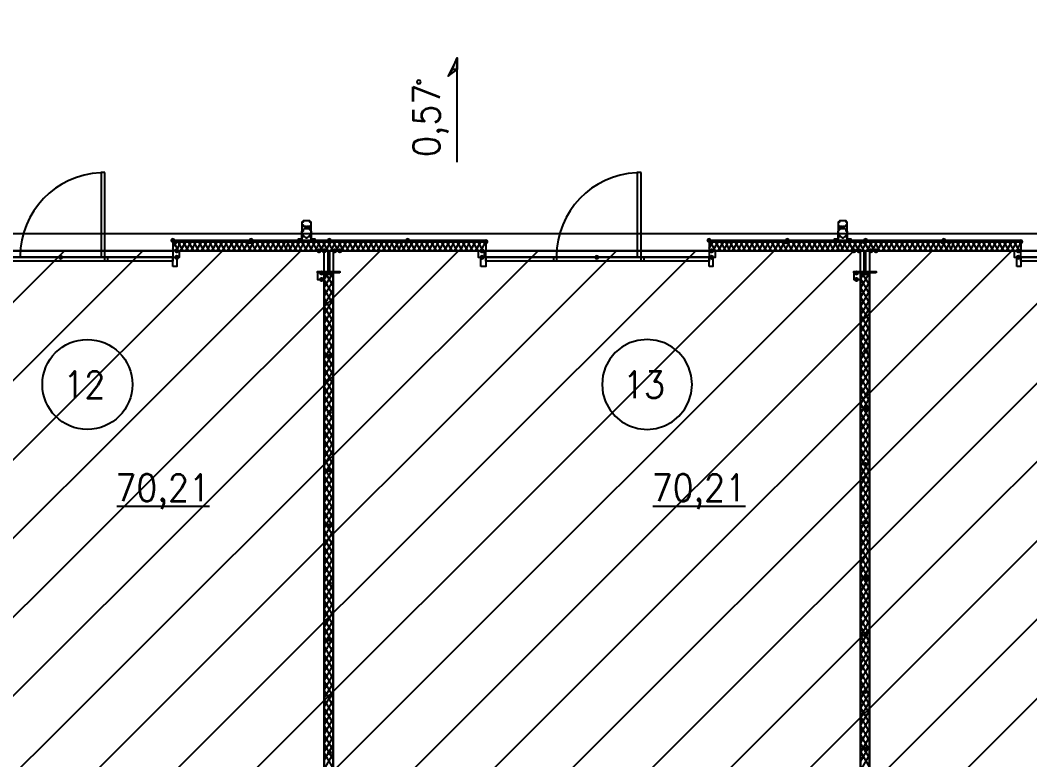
# Model space of a CAD drawing. Header units: millimetres. Extents: x 0 to 420, y 0 to 297.
# Drawn here: x 194.56 to 227.32, y 218.55 to 242.57 of the extents above; entities that cross this region are included whole.
import ezdxf

# ---------------------------------------------------------------- set-up
doc = ezdxf.new("R2010")
doc.units = ezdxf.units.MM
doc.layers.get('0').update_dxf_attribs({"linetype": 'CONTINUOUS'})
doc.styles.get("Standard").update_dxf_attribs({"font": 'STANDARD'})

msp = doc.modelspace()

# ---------------------------------------------------------------- hatches: boundary and pattern name
at = {"true_color": 0x000007}
h = msp.add_hatch(color=0, dxfattribs=at)
h.paths.add_polyline_path([(208.745667, 241.342333), (208.745667, 240.961333), (208.576333, 240.961333)], flags=0)
h.paths.add_polyline_path([(208.745667, 240.961333), (208.576333, 240.961333), (208.449333, 240.749667)], flags=0)
at = {"true_color": 0x0000fe}
for points in [[(199.601667, 235.415667), (199.576796, 235.355871), (199.517, 235.331), (199.457204, 235.355871), (199.432333, 235.415667), (199.457204, 235.475462), (199.517, 235.500333), (199.576796, 235.475463)], [(202.099333, 235.373333), (202.074462, 235.313538), (202.014667, 235.288667), (201.954871, 235.313538), (201.93, 235.373333), (201.954871, 235.433129), (202.014667, 235.458), (202.074462, 235.433129)], [(202.141667, 235.415667), (202.116796, 235.355871), (202.057, 235.331), (201.997204, 235.355871), (201.972333, 235.415667), (201.997204, 235.475462), (202.057, 235.500333), (202.116796, 235.475463)], [(204.681667, 235.415667), (204.656796, 235.355871), (204.597, 235.331), (204.537204, 235.355871), (204.512333, 235.415667), (204.537204, 235.475462), (204.597, 235.500333), (204.656796, 235.475463)], [(204.681667, 235.373333), (204.656796, 235.313538), (204.597, 235.288667), (204.537204, 235.313538), (204.512333, 235.373333), (204.537204, 235.433129), (204.597, 235.458), (204.656796, 235.433129)], [(204.681667, 235.373333), (204.656796, 235.313538), (204.597, 235.288667), (204.537204, 235.313538), (204.512333, 235.373333), (204.537204, 235.433129), (204.597, 235.458), (204.656796, 235.433129)], [(207.179333, 235.373333), (207.154462, 235.313538), (207.094667, 235.288667), (207.034871, 235.313538), (207.01, 235.373333), (207.034871, 235.433129), (207.094667, 235.458), (207.154462, 235.433129)], [(207.221667, 235.415667), (207.196796, 235.355871), (207.137, 235.331), (207.077204, 235.355871), (207.052333, 235.415667), (207.077204, 235.475462), (207.137, 235.500333), (207.196796, 235.475463)], [(209.761667, 235.373333), (209.736796, 235.313538), (209.677, 235.288667), (209.617204, 235.313538), (209.592333, 235.373333), (209.617204, 235.433129), (209.677, 235.458), (209.736796, 235.433129)], [(217.000667, 235.415667), (216.975796, 235.355871), (216.916, 235.331), (216.856204, 235.355871), (216.831333, 235.415667), (216.856204, 235.475462), (216.916, 235.500333), (216.975796, 235.475463)], [(219.498333, 235.373333), (219.473462, 235.313538), (219.413667, 235.288667), (219.353871, 235.313538), (219.329, 235.373333), (219.353871, 235.433129), (219.413667, 235.458), (219.473462, 235.433129)], [(219.540667, 235.415667), (219.515796, 235.355871), (219.456, 235.331), (219.396204, 235.355871), (219.371333, 235.415667), (219.396204, 235.475462), (219.456, 235.500333), (219.515796, 235.475463)], [(222.038333, 235.373333), (222.013463, 235.313538), (221.953667, 235.288667), (221.893871, 235.313538), (221.869, 235.373333), (221.893871, 235.433129), (221.953667, 235.458), (222.013462, 235.433129)], [(222.038333, 235.373333), (222.013463, 235.313538), (221.953667, 235.288667), (221.893871, 235.313538), (221.869, 235.373333), (221.893871, 235.433129), (221.953667, 235.458), (222.013462, 235.433129)], [(222.080667, 235.415667), (222.055796, 235.355871), (221.996, 235.331), (221.936204, 235.355871), (221.911333, 235.415667), (221.936204, 235.475462), (221.996, 235.500333), (222.055796, 235.475463)], [(222.080667, 235.415667), (222.055796, 235.355871), (221.996, 235.331), (221.936204, 235.355871), (221.911333, 235.415667), (221.936204, 235.475462), (221.996, 235.500333), (222.055796, 235.475463)], [(224.578333, 235.373333), (224.553462, 235.313538), (224.493667, 235.288667), (224.433871, 235.313538), (224.409, 235.373333), (224.433871, 235.433129), (224.493667, 235.458), (224.553462, 235.433129)], [(224.620667, 235.415667), (224.595796, 235.355871), (224.536, 235.331), (224.476204, 235.355871), (224.451333, 235.415667), (224.476204, 235.475462), (224.536, 235.500333), (224.595796, 235.475463)], [(227.118333, 235.373333), (227.093462, 235.313538), (227.033667, 235.288667), (226.973871, 235.313538), (226.949, 235.373333), (226.973871, 235.433129), (227.033667, 235.458), (227.093462, 235.433129)]]:
    msp.add_hatch(color=0, dxfattribs=at).paths.add_polyline_path(points, flags=0)
at = {"true_color": 0x000007}
h = msp.add_hatch(color=0, dxfattribs=at)
h.paths.add_polyline_path([(204.597, 235.415667), (199.517, 235.415667), (204.597, 235.373333)], flags=0)
h.paths.add_polyline_path([(199.517, 235.415667), (204.597, 235.373333), (199.517, 235.373333)], flags=0)
h = msp.add_hatch(color=0, dxfattribs=at)
h.paths.add_polyline_path([(209.677, 235.415667), (204.597, 235.415667), (209.677, 235.373333)], flags=0)
h.paths.add_polyline_path([(204.597, 235.415667), (209.677, 235.373333), (204.597, 235.373333)], flags=0)
h = msp.add_hatch(color=0, dxfattribs=at)
h.paths.add_polyline_path([(221.953667, 235.415667), (216.916, 235.415667), (221.953667, 235.373333)], flags=0)
h.paths.add_polyline_path([(216.916, 235.415667), (221.953667, 235.373333), (216.916, 235.373333)], flags=0)
h = msp.add_hatch(color=0, dxfattribs=at)
h.paths.add_polyline_path([(227.033667, 235.415667), (221.996, 235.415667), (227.033667, 235.373333)], flags=0)
h.paths.add_polyline_path([(221.996, 235.415667), (227.033667, 235.373333), (221.996, 235.373333)], flags=0)
for points in [[(195.961, 234.865333), (195.936129, 234.805537), (195.876333, 234.780667), (195.816538, 234.805537), (195.791667, 234.865333), (195.816537, 234.925129), (195.876333, 234.95), (195.936129, 234.925129)], [(195.961, 234.865333), (195.936129, 234.805537), (195.876333, 234.780667), (195.816538, 234.805537), (195.791667, 234.865333), (195.816537, 234.925129), (195.876333, 234.95), (195.936129, 234.925129)], [(199.728667, 235.077), (199.703796, 235.017204), (199.644, 234.992333), (199.584204, 235.017204), (199.559333, 235.077), (199.584204, 235.136796), (199.644, 235.161667), (199.703796, 235.136796)], [(199.728667, 234.865333), (199.703796, 234.805537), (199.644, 234.780667), (199.584204, 234.805537), (199.559333, 234.865333), (199.584204, 234.925129), (199.644, 234.95), (199.703796, 234.925129)], [(204.343, 235.077), (204.318129, 235.017204), (204.258333, 234.992333), (204.198537, 235.017204), (204.173667, 235.077), (204.198537, 235.136796), (204.258333, 235.161667), (204.318129, 235.136796)], [(204.512333, 235.077), (204.487462, 235.017204), (204.427667, 234.992333), (204.367871, 235.017204), (204.343, 235.077), (204.367871, 235.136796), (204.427667, 235.161667), (204.487462, 235.136796)], [(204.851, 235.077), (204.826129, 235.017204), (204.766333, 234.992333), (204.706538, 235.017204), (204.681667, 235.077), (204.706537, 235.136796), (204.766333, 235.161667), (204.826129, 235.136796)], [(205.020333, 235.077), (204.995462, 235.017204), (204.935667, 234.992333), (204.875871, 235.017204), (204.851, 235.077), (204.875871, 235.136796), (204.935667, 235.161667), (204.995462, 235.136796)], [(209.634667, 235.077), (209.609796, 235.017204), (209.55, 234.992333), (209.490204, 235.017204), (209.465333, 235.077), (209.490204, 235.136796), (209.55, 235.161667), (209.609796, 235.136796)], [(209.634667, 234.865333), (209.609796, 234.805537), (209.55, 234.780667), (209.490204, 234.805537), (209.465333, 234.865333), (209.490204, 234.925129), (209.55, 234.95), (209.609796, 234.925129)], [(213.36, 234.865333), (213.335129, 234.805537), (213.275333, 234.780667), (213.215538, 234.805537), (213.190667, 234.865333), (213.215537, 234.925129), (213.275333, 234.95), (213.335129, 234.925129)], [(213.36, 234.865333), (213.335129, 234.805537), (213.275333, 234.780667), (213.215538, 234.805537), (213.190667, 234.865333), (213.215537, 234.925129), (213.275333, 234.95), (213.335129, 234.925129)], [(217.085333, 235.077), (217.060462, 235.017204), (217.000667, 234.992333), (216.940871, 235.017204), (216.916, 235.077), (216.940871, 235.136796), (217.000667, 235.161667), (217.060462, 235.136796)], [(217.085333, 234.865333), (217.060462, 234.805537), (217.000667, 234.780667), (216.940871, 234.805537), (216.916, 234.865333), (216.940871, 234.925129), (217.000667, 234.95), (217.060462, 234.925129)], [(221.699667, 235.077), (221.674796, 235.017204), (221.615, 234.992333), (221.555204, 235.017204), (221.530333, 235.077), (221.555204, 235.136796), (221.615, 235.161667), (221.674796, 235.136796)], [(221.869, 235.077), (221.844129, 235.017204), (221.784333, 234.992333), (221.724538, 235.017204), (221.699667, 235.077), (221.724537, 235.136796), (221.784333, 235.161667), (221.844129, 235.136796)], [(222.25, 235.077), (222.225129, 235.017204), (222.165333, 234.992333), (222.105538, 235.017204), (222.080667, 235.077), (222.105537, 235.136796), (222.165333, 235.161667), (222.225129, 235.136796)], [(222.419333, 235.077), (222.394463, 235.017204), (222.334667, 234.992333), (222.274871, 235.017204), (222.25, 235.077), (222.274871, 235.136796), (222.334667, 235.161667), (222.394462, 235.136796)], [(227.033667, 235.077), (227.008796, 235.017204), (226.949, 234.992333), (226.889204, 235.017204), (226.864333, 235.077), (226.889204, 235.136796), (226.949, 235.161667), (227.008796, 235.136796)], [(227.033667, 234.865333), (227.008796, 234.805537), (226.949, 234.780667), (226.889204, 234.805537), (226.864333, 234.865333), (226.889204, 234.925129), (226.949, 234.95), (227.008796, 234.925129)], [(204.427667, 234.357333), (204.402796, 234.297537), (204.343, 234.272667), (204.283204, 234.297537), (204.258333, 234.357333), (204.283204, 234.417129), (204.343, 234.442), (204.402796, 234.417129)], [(204.681667, 234.357333), (204.656796, 234.297537), (204.597, 234.272667), (204.537204, 234.297537), (204.512333, 234.357333), (204.537204, 234.417129), (204.597, 234.442), (204.656796, 234.417129)], [(221.784333, 234.357333), (221.759462, 234.297537), (221.699667, 234.272667), (221.639871, 234.297537), (221.615, 234.357333), (221.639871, 234.417129), (221.699667, 234.442), (221.759462, 234.417129)], [(222.080667, 234.357333), (222.055796, 234.297537), (221.996, 234.272667), (221.936204, 234.297537), (221.911333, 234.357333), (221.936204, 234.417129), (221.996, 234.442), (222.055796, 234.417129)], [(204.427667, 234.145667), (204.402796, 234.085871), (204.343, 234.061), (204.283204, 234.085871), (204.258333, 234.145667), (204.283204, 234.205462), (204.343, 234.230333), (204.402796, 234.205463)], [(221.784333, 234.145667), (221.759462, 234.085871), (221.699667, 234.061), (221.639871, 234.085871), (221.615, 234.145667), (221.639871, 234.205462), (221.699667, 234.230333), (221.759462, 234.205463)], [(204.681667, 231.648), (204.656796, 231.588204), (204.597, 231.563333), (204.537204, 231.588204), (204.512333, 231.648), (204.537204, 231.707796), (204.597, 231.732667), (204.656796, 231.707796)], [(222.080667, 231.817333), (222.055796, 231.757537), (221.996, 231.732667), (221.936204, 231.757537), (221.911333, 231.817333), (221.936204, 231.877129), (221.996, 231.902), (222.055796, 231.877129)], [(222.080667, 229.954667), (222.055796, 229.894871), (221.996, 229.87), (221.936204, 229.894871), (221.911333, 229.954667), (221.936204, 230.014462), (221.996, 230.039333), (222.055796, 230.014463)], [(204.681667, 229.827667), (204.656796, 229.767871), (204.597, 229.743), (204.537204, 229.767871), (204.512333, 229.827667), (204.537204, 229.887462), (204.597, 229.912333), (204.656796, 229.887463)], [(204.681667, 227.965), (204.656796, 227.905204), (204.597, 227.880333), (204.537204, 227.905204), (204.512333, 227.965), (204.537204, 228.024796), (204.597, 228.049667), (204.656796, 228.024796)], [(222.080667, 228.134333), (222.055796, 228.074537), (221.996, 228.049667), (221.936204, 228.074537), (221.911333, 228.134333), (221.936204, 228.194129), (221.996, 228.219), (222.055796, 228.194129)], [(204.681667, 226.144667), (204.656796, 226.084871), (204.597, 226.06), (204.537204, 226.084871), (204.512333, 226.144667), (204.537204, 226.204462), (204.597, 226.229333), (204.656796, 226.204463)], [(222.080667, 226.271667), (222.055796, 226.211871), (221.996, 226.187), (221.936204, 226.211871), (221.911333, 226.271667), (221.936204, 226.331462), (221.996, 226.356333), (222.055796, 226.331463)], [(222.080667, 224.451333), (222.055796, 224.391537), (221.996, 224.366667), (221.936204, 224.391537), (221.911333, 224.451333), (221.936204, 224.511129), (221.996, 224.536), (222.055796, 224.511129)], [(204.681667, 224.282), (204.656796, 224.222204), (204.597, 224.197333), (204.537204, 224.222204), (204.512333, 224.282), (204.537204, 224.341796), (204.597, 224.366667), (204.656796, 224.341796)], [(204.681667, 222.461667), (204.656796, 222.401871), (204.597, 222.377), (204.537204, 222.401871), (204.512333, 222.461667), (204.537204, 222.521462), (204.597, 222.546333), (204.656796, 222.521463)], [(222.080667, 222.588667), (222.055796, 222.528871), (221.996, 222.504), (221.936204, 222.528871), (221.911333, 222.588667), (221.936204, 222.648462), (221.996, 222.673333), (222.055796, 222.648463)], [(222.080667, 220.768333), (222.055796, 220.708537), (221.996, 220.683667), (221.936204, 220.708537), (221.911333, 220.768333), (221.936204, 220.828129), (221.996, 220.853), (222.055796, 220.828129)], [(204.681667, 220.599), (204.656796, 220.539204), (204.597, 220.514333), (204.537204, 220.539204), (204.512333, 220.599), (204.537204, 220.658796), (204.597, 220.683667), (204.656796, 220.658796)], [(204.681667, 218.778667), (204.656796, 218.718871), (204.597, 218.694), (204.537204, 218.718871), (204.512333, 218.778667), (204.537204, 218.838462), (204.597, 218.863333), (204.656796, 218.838463)], [(222.080667, 218.905667), (222.055796, 218.845871), (221.996, 218.821), (221.936204, 218.845871), (221.911333, 218.905667), (221.936204, 218.965462), (221.996, 218.990333), (222.055796, 218.965463)]]:
    msp.add_hatch(color=0, dxfattribs=at).paths.add_polyline_path(points, flags=0)

# ---------------------------------------------------------------- linework, layer by layer
at = {"color": 0, "true_color": 0x000007}
for points in [[(117.263333, 244.221), (378.883333, 244.221), (378.883333, 235.627333), (117.263333, 235.627333)], [(208.745667, 241.342333), (208.745667, 240.961333), (208.576333, 240.961333)], [(208.745667, 240.961333), (208.576333, 240.961333), (208.449333, 240.749667)], [(207.560333, 240.559167), (207.541728, 240.604061), (207.496833, 240.622667), (207.451939, 240.604061), (207.433333, 240.559167), (207.451939, 240.514272), (207.496833, 240.495667), (207.541728, 240.514272)], [(197.315667, 237.617), (197.188667, 237.617), (197.188667, 234.865333), (197.315667, 234.865333)], [(214.714667, 237.617), (214.587667, 237.617), (214.587667, 234.865333), (214.714667, 234.865333)], [(204.004333, 235.966), (204.004333, 236.008333), (203.962, 236.008333), (203.962, 236.050667), (203.919667, 236.050667), (203.877333, 236.050667), (203.835, 236.050667), (203.792667, 236.050667), (203.750333, 236.050667), (203.750333, 236.008333), (203.708, 236.008333), (203.708, 235.966), (203.708, 235.923667), (203.750333, 235.923667), (203.750333, 235.881333), (203.792667, 235.881333), (203.835, 235.881333), (203.877333, 235.839), (203.877333, 235.881333), (203.919667, 235.881333), (203.962, 235.881333), (204.004333, 235.923667)], [(221.403333, 235.966), (221.403333, 236.008333), (221.361, 236.008333), (221.361, 236.050667), (221.318667, 236.050667), (221.276333, 236.050667), (221.234, 236.050667), (221.191667, 236.050667), (221.149333, 236.050667), (221.149333, 236.008333), (221.107, 236.008333), (221.107, 235.966), (221.107, 235.923667), (221.149333, 235.881333), (221.191667, 235.881333), (221.234, 235.881333), (221.234, 235.839), (221.276333, 235.881333), (221.318667, 235.881333), (221.361, 235.881333), (221.361, 235.923667), (221.403333, 235.923667)], [(105.156, 117.940667), (390.990667, 117.940667), (390.990667, 235.627333), (105.156, 235.627333)], [(204.131333, 235.458), (204.004333, 235.458), (204.004333, 235.669667), (204.004333, 235.712), (203.962, 235.754333), (203.962, 235.796667), (203.919667, 235.796667), (203.877333, 235.796667), (203.835, 235.796667), (203.792667, 235.796667), (203.750333, 235.754333), (203.708, 235.712), (203.708, 235.669667), (203.708, 235.458), (203.581, 235.458), (203.708, 235.458), (203.708, 235.669667), (203.708, 235.712), (203.750333, 235.712), (203.750333, 235.754333), (203.792667, 235.796667), (203.835, 235.796667), (203.877333, 235.796667), (203.919667, 235.796667), (203.962, 235.754333), (204.004333, 235.712), (204.004333, 235.669667), (204.004333, 235.458), (204.131333, 235.458), (204.004333, 235.458), (204.004333, 235.669667), (204.004333, 235.712), (203.962, 235.754333), (203.962, 235.796667), (203.919667, 235.796667), (203.877333, 235.796667), (203.835, 235.796667), (203.792667, 235.796667), (203.750333, 235.754333), (203.708, 235.712), (203.708, 235.669667), (203.708, 235.458), (203.581, 235.458), (203.708, 235.458), (203.708, 235.669667), (203.708, 235.712), (203.750333, 235.712), (203.750333, 235.754333), (203.792667, 235.796667), (203.835, 235.796667), (203.877333, 235.796667), (203.919667, 235.796667), (203.962, 235.754333), (204.004333, 235.712), (204.004333, 235.669667), (204.004333, 235.458), (204.131333, 235.458), (204.004333, 235.458), (204.004333, 235.669667), (204.004333, 235.712), (203.962, 235.754333), (203.919667, 235.796667), (203.877333, 235.796667), (203.835, 235.796667), (203.792667, 235.796667), (203.750333, 235.754333), (203.750333, 235.712), (203.708, 235.712), (203.708, 235.669667), (203.708, 235.458), (203.581, 235.458), (203.708, 235.458), (203.708, 235.669667), (203.708, 235.712), (203.750333, 235.754333), (203.792667, 235.796667), (203.835, 235.796667), (203.877333, 235.796667), (203.919667, 235.796667), (203.962, 235.796667), (203.962, 235.754333), (204.004333, 235.712), (204.004333, 235.669667), (204.004333, 235.458)], [(204.004333, 235.669667), (204.004333, 235.627333), (204.004333, 235.585), (203.962, 235.585), (203.962, 235.542667), (203.919667, 235.542667), (203.877333, 235.500333), (203.835, 235.500333), (203.792667, 235.542667), (203.750333, 235.542667), (203.750333, 235.585), (203.708, 235.627333), (203.708, 235.669667), (203.708, 235.712), (203.750333, 235.712), (203.750333, 235.754333), (203.792667, 235.796667), (203.835, 235.796667), (203.877333, 235.796667), (203.919667, 235.796667), (203.962, 235.754333), (204.004333, 235.712), (204.004333, 235.669667), (204.004333, 235.712), (203.962, 235.754333), (203.919667, 235.796667), (203.877333, 235.796667), (203.835, 235.796667), (203.792667, 235.796667), (203.750333, 235.754333), (203.750333, 235.712), (203.708, 235.712), (203.708, 235.669667), (203.708, 235.627333), (203.750333, 235.585), (203.750333, 235.542667), (203.792667, 235.542667), (203.835, 235.500333), (203.877333, 235.500333), (203.919667, 235.542667), (203.962, 235.542667), (203.962, 235.585), (204.004333, 235.585), (204.004333, 235.627333)], [(203.708, 235.669667), (203.708, 235.627333), (203.750333, 235.585), (203.750333, 235.542667), (203.792667, 235.542667), (203.835, 235.500333), (203.877333, 235.500333), (203.919667, 235.542667), (203.962, 235.542667), (203.962, 235.585), (204.004333, 235.585), (204.004333, 235.627333), (204.004333, 235.669667), (204.004333, 235.712), (203.962, 235.754333), (203.919667, 235.796667), (203.877333, 235.796667), (203.835, 235.796667), (203.792667, 235.796667), (203.750333, 235.754333), (203.750333, 235.712), (203.708, 235.712)], [(221.530333, 235.458), (221.403333, 235.458), (221.403333, 235.669667), (221.403333, 235.712), (221.361, 235.754333), (221.318667, 235.796667), (221.276333, 235.796667), (221.234, 235.796667), (221.191667, 235.796667), (221.149333, 235.796667), (221.149333, 235.754333), (221.107, 235.712), (221.107, 235.669667), (221.107, 235.458), (220.98, 235.458), (221.107, 235.458), (221.107, 235.669667), (221.107, 235.712), (221.149333, 235.754333), (221.191667, 235.796667), (221.234, 235.796667), (221.276333, 235.796667), (221.318667, 235.796667), (221.361, 235.754333), (221.361, 235.712), (221.403333, 235.712), (221.403333, 235.669667), (221.403333, 235.458), (221.530333, 235.458), (221.403333, 235.458), (221.403333, 235.669667), (221.403333, 235.712), (221.361, 235.754333), (221.318667, 235.796667), (221.276333, 235.796667), (221.234, 235.796667), (221.191667, 235.796667), (221.149333, 235.796667), (221.149333, 235.754333), (221.107, 235.712), (221.107, 235.669667), (221.107, 235.458), (220.98, 235.458), (221.107, 235.458), (221.107, 235.669667), (221.107, 235.712), (221.149333, 235.754333), (221.191667, 235.796667), (221.234, 235.796667), (221.276333, 235.796667), (221.318667, 235.796667), (221.361, 235.754333), (221.361, 235.712), (221.403333, 235.712), (221.403333, 235.669667), (221.403333, 235.458), (221.530333, 235.458), (221.403333, 235.458), (221.403333, 235.669667), (221.403333, 235.712), (221.361, 235.712), (221.361, 235.754333), (221.318667, 235.796667), (221.276333, 235.796667), (221.234, 235.796667), (221.191667, 235.796667), (221.149333, 235.754333), (221.107, 235.712), (221.107, 235.669667), (221.107, 235.458), (220.98, 235.458), (221.107, 235.458), (221.107, 235.669667), (221.107, 235.712), (221.149333, 235.754333), (221.149333, 235.796667), (221.191667, 235.796667), (221.234, 235.796667), (221.276333, 235.796667), (221.318667, 235.796667), (221.361, 235.754333), (221.403333, 235.712), (221.403333, 235.669667), (221.403333, 235.458)], [(221.403333, 235.669667), (221.403333, 235.627333), (221.361, 235.585), (221.361, 235.542667), (221.318667, 235.542667), (221.276333, 235.500333), (221.234, 235.500333), (221.191667, 235.542667), (221.149333, 235.542667), (221.149333, 235.585), (221.107, 235.585), (221.107, 235.627333), (221.107, 235.669667), (221.107, 235.712), (221.149333, 235.754333), (221.191667, 235.796667), (221.234, 235.796667), (221.276333, 235.796667), (221.318667, 235.796667), (221.361, 235.754333), (221.361, 235.712), (221.403333, 235.712), (221.403333, 235.669667), (221.403333, 235.712), (221.361, 235.712), (221.361, 235.754333), (221.318667, 235.796667), (221.276333, 235.796667), (221.234, 235.796667), (221.191667, 235.796667), (221.149333, 235.754333), (221.107, 235.712), (221.107, 235.669667), (221.107, 235.627333), (221.107, 235.585), (221.149333, 235.585), (221.149333, 235.542667), (221.191667, 235.542667), (221.234, 235.500333), (221.276333, 235.500333), (221.318667, 235.542667), (221.361, 235.542667), (221.361, 235.585), (221.403333, 235.627333)], [(221.107, 235.669667), (221.107, 235.627333), (221.107, 235.585), (221.149333, 235.585), (221.149333, 235.542667), (221.191667, 235.542667), (221.234, 235.500333), (221.276333, 235.500333), (221.318667, 235.542667), (221.361, 235.542667), (221.361, 235.585), (221.403333, 235.627333), (221.403333, 235.669667), (221.403333, 235.712), (221.361, 235.712), (221.361, 235.754333), (221.318667, 235.796667), (221.276333, 235.796667), (221.234, 235.796667), (221.191667, 235.796667), (221.149333, 235.754333), (221.107, 235.712)], [(204.597, 235.415667), (199.517, 235.415667), (204.597, 235.373333)], [(199.517, 235.415667), (204.597, 235.373333), (199.517, 235.373333)], [(199.517, 235.373333), (204.597, 235.373333), (204.597, 235.415667), (199.517, 235.415667)], [(199.517, 235.373333), (204.597, 235.373333), (204.597, 235.415667), (199.517, 235.415667)], [(209.677, 235.415667), (204.597, 235.415667), (209.677, 235.373333)], [(204.597, 235.415667), (209.677, 235.373333), (204.597, 235.373333)], [(209.677, 235.415667), (204.597, 235.415667), (204.597, 235.373333), (209.677, 235.373333)], [(209.677, 235.415667), (204.597, 235.415667), (204.597, 235.373333), (209.677, 235.373333)], [(221.953667, 235.415667), (216.916, 235.415667), (221.953667, 235.373333)], [(216.916, 235.415667), (221.953667, 235.373333), (216.916, 235.373333)], [(216.916, 235.373333), (221.953667, 235.373333), (221.953667, 235.415667), (216.916, 235.415667)], [(216.916, 235.373333), (221.953667, 235.373333), (221.953667, 235.415667), (216.916, 235.415667)], [(227.033667, 235.415667), (221.996, 235.415667), (227.033667, 235.373333)], [(221.996, 235.415667), (227.033667, 235.373333), (221.996, 235.373333)], [(227.033667, 235.415667), (221.996, 235.415667), (221.996, 235.373333), (227.033667, 235.373333)], [(227.033667, 235.415667), (221.996, 235.415667), (221.996, 235.373333), (227.033667, 235.373333)], [(204.427667, 235.077), (187.325, 235.077), (187.325, 200.617667), (204.427667, 200.617667)], [(199.517, 234.865333), (199.728667, 234.865333), (199.728667, 235.077), (199.517, 235.077), (199.517, 234.865333), (199.728667, 234.865333), (199.728667, 235.077), (199.517, 235.077)], [(204.935667, 234.357333), (204.216, 234.357333), (204.216, 234.399667), (204.554667, 234.399667), (204.554667, 235.077), (204.216, 235.077), (204.935667, 235.077), (204.597, 235.077), (204.597, 234.399667), (204.935667, 234.399667)], [(221.826667, 235.077), (204.724, 235.077), (204.724, 200.617667), (221.826667, 200.617667)], [(209.423, 234.865333), (209.634667, 234.865333), (209.634667, 235.077), (209.423, 235.077), (209.423, 234.865333), (209.677, 234.865333), (209.677, 235.077), (209.423, 235.077)], [(216.916, 234.865333), (217.127667, 234.865333), (217.127667, 235.077), (216.916, 235.077), (216.916, 234.865333), (217.127667, 234.865333), (217.127667, 235.077), (216.916, 235.077)], [(222.334667, 234.357333), (221.615, 234.357333), (221.615, 234.399667), (221.953667, 234.399667), (221.953667, 235.077), (221.615, 235.077), (222.334667, 235.077), (221.996, 235.077), (221.996, 234.399667), (222.334667, 234.399667)], [(222.123, 235.077), (222.123, 200.617667), (239.225667, 200.617667), (239.225667, 235.077)], [(226.822, 234.865333), (227.033667, 234.865333), (227.033667, 235.077), (226.822, 235.077), (226.822, 234.865333), (227.033667, 234.865333), (227.033667, 235.077), (226.822, 235.077)], [(192.278, 234.865333), (199.517, 234.865333), (199.517, 234.738333), (192.278, 234.738333)], [(197.315667, 234.865333), (197.400333, 234.865333), (197.400333, 234.738333), (197.315667, 234.738333)], [(199.517, 234.569), (199.517, 234.865333), (199.644, 234.865333), (199.644, 234.569)], [(209.507667, 234.569), (209.507667, 234.865333), (209.677, 234.865333), (209.677, 234.569)], [(209.677, 234.865333), (216.916, 234.865333), (216.916, 234.738333), (209.677, 234.738333)], [(211.878333, 234.865333), (211.963, 234.865333), (211.963, 234.738333), (211.878333, 234.738333)], [(214.714667, 234.865333), (214.799333, 234.865333), (214.799333, 234.738333), (214.714667, 234.738333)], [(216.916, 234.569), (216.916, 234.865333), (217.043, 234.865333), (217.043, 234.569)], [(226.906667, 234.569), (226.906667, 234.865333), (227.033667, 234.865333), (227.033667, 234.569)], [(227.033667, 234.865333), (234.315, 234.865333), (234.315, 234.738333), (227.033667, 234.738333)], [(204.427667, 234.357333), (204.216, 234.357333), (204.216, 234.145667), (204.427667, 234.145667), (204.427667, 234.357333), (204.216, 234.357333), (204.216, 234.145667), (204.427667, 234.145667)], [(204.724, 217.720333), (204.724, 234.357333), (204.427667, 234.357333), (204.427667, 217.720333)], [(221.826667, 234.357333), (221.615, 234.357333), (221.615, 234.145667), (221.826667, 234.145667), (221.826667, 234.357333), (221.615, 234.357333), (221.615, 234.145667), (221.826667, 234.145667)], [(222.123, 217.720333), (222.123, 234.357333), (221.826667, 234.357333), (221.826667, 217.720333)]]:
    msp.add_lwpolyline(points, close=True, dxfattribs=at)
for points in [[(208.745667, 237.955667), (208.745667, 241.342333), (208.449333, 240.749667), (208.745667, 240.961333)], [(197.16601, 237.613977), (196.897484, 237.588163), (196.637402, 237.537219), (196.386983, 237.462416), (196.14744, 237.365024), (195.919991, 237.246314), (195.705852, 237.107555), (195.506238, 236.950018), (195.322367, 236.774973), (195.155453, 236.58369), (195.006713, 236.377438), (194.877364, 236.157489), (194.768621, 235.925112), (194.6817, 235.681577), (194.617818, 235.428154), (194.578191, 235.166115), (194.564034, 234.896728)], [(214.56501, 237.613977), (214.296484, 237.588163), (214.036402, 237.537219), (213.785983, 237.462416), (213.54644, 237.365024), (213.318991, 237.246314), (213.104852, 237.107555), (212.905238, 236.950018), (212.721367, 236.774973), (212.554453, 236.58369), (212.405713, 236.377438), (212.276364, 236.157489), (212.167621, 235.925112), (212.0807, 235.681577), (212.016818, 235.428154), (211.977191, 235.166115), (211.963034, 234.896728)], [(203.708, 235.966), (203.708, 235.669667)], [(204.004333, 235.669667), (204.004333, 235.966)], [(221.107, 235.966), (221.107, 235.669667)], [(221.403333, 235.669667), (221.403333, 235.966)], [(204.597, 235.373333), (199.517, 235.373333), (204.597, 235.415667), (199.517, 235.415667)], [(199.517, 235.204), (199.644, 235.373333)], [(199.517, 235.373333), (199.517, 235.077)], [(199.517, 235.373333), (199.517, 235.077)], [(209.677, 235.373333), (199.517, 235.373333)], [(199.686333, 235.077), (199.559333, 235.373333)], [(199.644, 235.077), (199.771, 235.373333)], [(199.855667, 235.077), (199.686333, 235.373333)], [(199.771, 235.077), (199.940333, 235.373333)], [(200.025, 235.077), (199.855667, 235.373333)], [(199.940333, 235.077), (200.109667, 235.373333)], [(200.194333, 235.077), (200.025, 235.373333)], [(200.109667, 235.077), (200.279, 235.373333)], [(200.363667, 235.077), (200.194333, 235.373333)], [(200.279, 235.077), (200.448333, 235.373333)], [(200.533, 235.077), (200.363667, 235.373333)], [(200.448333, 235.077), (200.617667, 235.373333)], [(200.702333, 235.077), (200.533, 235.373333)], [(200.617667, 235.077), (200.787, 235.373333)], [(200.871667, 235.077), (200.702333, 235.373333)], [(200.787, 235.077), (200.956333, 235.373333)], [(201.041, 235.077), (200.871667, 235.373333)], [(200.956333, 235.077), (201.125667, 235.373333)], [(201.210333, 235.077), (201.041, 235.373333)], [(201.125667, 235.077), (201.295, 235.373333)], [(201.379667, 235.077), (201.210333, 235.373333)], [(201.295, 235.077), (201.464333, 235.373333)], [(201.549, 235.077), (201.379667, 235.373333)], [(201.464333, 235.077), (201.633667, 235.373333)], [(201.718333, 235.077), (201.549, 235.373333)], [(201.633667, 235.077), (201.803, 235.373333)], [(201.887667, 235.077), (201.718333, 235.373333)], [(201.803, 235.077), (201.972333, 235.373333)], [(202.057, 235.077), (201.887667, 235.373333)], [(201.972333, 235.077), (202.141667, 235.373333)], [(202.226333, 235.077), (202.057, 235.373333)], [(202.141667, 235.077), (202.311, 235.373333)], [(202.395667, 235.077), (202.226333, 235.373333)], [(202.311, 235.077), (202.480333, 235.373333)], [(202.565, 235.077), (202.395667, 235.373333)], [(202.480333, 235.077), (202.649667, 235.373333)], [(202.734333, 235.077), (202.565, 235.373333)], [(202.649667, 235.077), (202.819, 235.373333)], [(202.903667, 235.077), (202.734333, 235.373333)], [(202.819, 235.077), (202.988333, 235.373333)], [(203.073, 235.077), (202.903667, 235.373333)], [(202.988333, 235.077), (203.157667, 235.373333)], [(203.242333, 235.077), (203.073, 235.373333)], [(203.157667, 235.077), (203.284667, 235.373333)], [(203.369333, 235.077), (203.242333, 235.373333)], [(203.284667, 235.077), (203.454, 235.373333)], [(203.538667, 235.077), (203.369333, 235.373333)], [(203.454, 235.077), (203.623333, 235.373333)], [(203.708, 235.077), (203.538667, 235.373333)], [(203.623333, 235.077), (203.792667, 235.373333)], [(203.877333, 235.077), (203.708, 235.373333)], [(203.792667, 235.077), (203.962, 235.373333)], [(204.046667, 235.077), (203.877333, 235.373333)], [(203.962, 235.077), (204.131333, 235.373333)], [(204.216, 235.077), (204.046667, 235.373333)], [(204.131333, 235.077), (204.300667, 235.373333)], [(204.385333, 235.077), (204.216, 235.373333)], [(204.300667, 235.077), (204.47, 235.373333)], [(204.554667, 235.077), (204.385333, 235.373333)], [(204.47, 235.077), (204.639333, 235.373333)], [(204.724, 235.077), (204.554667, 235.373333)], [(209.677, 235.415667), (204.597, 235.415667), (209.677, 235.415667), (204.597, 235.373333)], [(204.639333, 235.077), (204.808667, 235.373333)], [(204.893333, 235.077), (204.724, 235.373333)], [(204.808667, 235.077), (204.978, 235.373333)], [(205.062667, 235.077), (204.893333, 235.373333)], [(204.978, 235.077), (205.147333, 235.373333)], [(205.232, 235.077), (205.062667, 235.373333)], [(205.147333, 235.077), (205.316667, 235.373333)], [(205.401333, 235.077), (205.232, 235.373333)], [(205.316667, 235.077), (205.486, 235.373333)], [(205.570667, 235.077), (205.401333, 235.373333)], [(205.486, 235.077), (205.655333, 235.373333)], [(205.74, 235.077), (205.570667, 235.373333)], [(205.655333, 235.077), (205.824667, 235.373333)], [(205.909333, 235.077), (205.74, 235.373333)], [(205.824667, 235.077), (205.994, 235.373333)], [(206.078667, 235.077), (205.909333, 235.373333)], [(205.994, 235.077), (206.163333, 235.373333)], [(206.248, 235.077), (206.078667, 235.373333)], [(206.163333, 235.077), (206.332667, 235.373333)], [(206.417333, 235.077), (206.248, 235.373333)], [(206.332667, 235.077), (206.502, 235.373333)], [(206.586667, 235.077), (206.417333, 235.373333)], [(206.502, 235.077), (206.671333, 235.373333)], [(206.756, 235.077), (206.586667, 235.373333)], [(206.671333, 235.077), (206.840667, 235.373333)], [(206.883, 235.077), (206.756, 235.373333)], [(206.840667, 235.077), (206.967667, 235.373333)], [(207.052333, 235.077), (206.883, 235.373333)], [(206.967667, 235.077), (207.137, 235.373333)], [(207.221667, 235.077), (207.052333, 235.373333)], [(207.137, 235.077), (207.306333, 235.373333)], [(207.391, 235.077), (207.221667, 235.373333)], [(207.306333, 235.077), (207.475667, 235.373333)], [(207.560333, 235.077), (207.391, 235.373333)], [(207.475667, 235.077), (207.645, 235.373333)], [(207.729667, 235.077), (207.560333, 235.373333)], [(207.645, 235.077), (207.814333, 235.373333)], [(207.899, 235.077), (207.729667, 235.373333)], [(207.814333, 235.077), (207.983667, 235.373333)], [(208.068333, 235.077), (207.899, 235.373333)], [(207.983667, 235.077), (208.153, 235.373333)], [(208.237667, 235.077), (208.068333, 235.373333)], [(208.153, 235.077), (208.322333, 235.373333)], [(208.407, 235.077), (208.237667, 235.373333)], [(208.322333, 235.077), (208.491667, 235.373333)], [(208.576333, 235.077), (208.407, 235.373333)], [(208.491667, 235.077), (208.661, 235.373333)], [(208.745667, 235.077), (208.576333, 235.373333)], [(208.661, 235.077), (208.830333, 235.373333)], [(208.915, 235.077), (208.745667, 235.373333)], [(208.830333, 235.077), (208.999667, 235.373333)], [(209.084333, 235.077), (208.915, 235.373333)], [(208.999667, 235.077), (209.169, 235.373333)], [(209.253667, 235.077), (209.084333, 235.373333)], [(209.169, 235.077), (209.338333, 235.373333)], [(209.423, 235.077), (209.253667, 235.373333)], [(209.338333, 235.077), (209.507667, 235.373333)], [(209.592333, 235.077), (209.423, 235.373333)], [(209.507667, 235.077), (209.677, 235.373333)], [(209.677, 235.246333), (209.592333, 235.373333)], [(209.677, 235.373333), (209.677, 235.077)], [(209.677, 235.373333), (209.677, 235.077)], [(221.953667, 235.373333), (216.916, 235.373333), (221.953667, 235.415667), (216.916, 235.415667)], [(216.916, 235.161667), (217.043, 235.373333)], [(216.916, 235.373333), (216.916, 235.077)], [(216.916, 235.373333), (216.916, 235.077)], [(227.033667, 235.373333), (216.916, 235.373333)], [(217.127667, 235.077), (216.958333, 235.373333)], [(217.043, 235.077), (217.212333, 235.373333)], [(217.297, 235.077), (217.127667, 235.373333)], [(217.212333, 235.077), (217.381667, 235.373333)], [(217.466333, 235.077), (217.297, 235.373333)], [(217.381667, 235.077), (217.551, 235.373333)], [(217.593333, 235.077), (217.466333, 235.373333)], [(217.551, 235.077), (217.678, 235.373333)], [(217.762667, 235.077), (217.593333, 235.373333)], [(217.678, 235.077), (217.847333, 235.373333)], [(217.932, 235.077), (217.762667, 235.373333)], [(217.847333, 235.077), (218.016667, 235.373333)], [(218.101333, 235.077), (217.932, 235.373333)], [(218.016667, 235.077), (218.186, 235.373333)], [(218.270667, 235.077), (218.101333, 235.373333)], [(218.186, 235.077), (218.355333, 235.373333)], [(218.44, 235.077), (218.270667, 235.373333)], [(218.355333, 235.077), (218.524667, 235.373333)], [(218.609333, 235.077), (218.44, 235.373333)], [(218.524667, 235.077), (218.694, 235.373333)], [(218.778667, 235.077), (218.609333, 235.373333)], [(218.694, 235.077), (218.863333, 235.373333)], [(218.948, 235.077), (218.778667, 235.373333)], [(218.863333, 235.077), (219.032667, 235.373333)], [(219.117333, 235.077), (218.948, 235.373333)], [(219.032667, 235.077), (219.202, 235.373333)], [(219.286667, 235.077), (219.117333, 235.373333)], [(219.202, 235.077), (219.371333, 235.373333)], [(219.456, 235.077), (219.286667, 235.373333)], [(219.371333, 235.077), (219.540667, 235.373333)], [(219.625333, 235.077), (219.456, 235.373333)], [(219.540667, 235.077), (219.71, 235.373333)], [(219.794667, 235.077), (219.625333, 235.373333)], [(219.71, 235.077), (219.879333, 235.373333)], [(219.964, 235.077), (219.794667, 235.373333)], [(219.879333, 235.077), (220.048667, 235.373333)], [(220.133333, 235.077), (219.964, 235.373333)], [(220.048667, 235.077), (220.218, 235.373333)], [(220.302667, 235.077), (220.133333, 235.373333)], [(220.218, 235.077), (220.387333, 235.373333)], [(220.472, 235.077), (220.302667, 235.373333)], [(220.387333, 235.077), (220.556667, 235.373333)], [(220.641333, 235.077), (220.472, 235.373333)], [(220.556667, 235.077), (220.726, 235.373333)], [(220.810667, 235.077), (220.641333, 235.373333)], [(220.726, 235.077), (220.895333, 235.373333)], [(220.98, 235.077), (220.810667, 235.373333)], [(220.895333, 235.077), (221.064667, 235.373333)], [(221.149333, 235.077), (220.98, 235.373333)], [(221.064667, 235.077), (221.191667, 235.373333)], [(221.276333, 235.077), (221.149333, 235.373333)], [(221.191667, 235.077), (221.361, 235.373333)], [(221.445667, 235.077), (221.276333, 235.373333)], [(221.361, 235.077), (221.530333, 235.373333)], [(221.615, 235.077), (221.445667, 235.373333)], [(221.530333, 235.077), (221.699667, 235.373333)], [(221.784333, 235.077), (221.615, 235.373333)], [(221.699667, 235.077), (221.869, 235.373333)], [(221.953667, 235.077), (221.784333, 235.373333)], [(221.869, 235.077), (222.038333, 235.373333)], [(222.123, 235.077), (221.953667, 235.373333)], [(227.033667, 235.415667), (221.996, 235.415667), (227.033667, 235.415667), (221.996, 235.373333)], [(222.038333, 235.077), (222.207667, 235.373333)], [(222.292333, 235.077), (222.123, 235.373333)], [(222.207667, 235.077), (222.377, 235.373333)], [(222.461667, 235.077), (222.292333, 235.373333)], [(222.377, 235.077), (222.546333, 235.373333)], [(222.631, 235.077), (222.461667, 235.373333)], [(222.546333, 235.077), (222.715667, 235.373333)], [(222.800333, 235.077), (222.631, 235.373333)], [(222.715667, 235.077), (222.885, 235.373333)], [(222.969667, 235.077), (222.800333, 235.373333)], [(222.885, 235.077), (223.054333, 235.373333)], [(223.139, 235.077), (222.969667, 235.373333)], [(223.054333, 235.077), (223.223667, 235.373333)], [(223.308333, 235.077), (223.139, 235.373333)], [(223.223667, 235.077), (223.393, 235.373333)], [(223.477667, 235.077), (223.308333, 235.373333)], [(223.393, 235.077), (223.562333, 235.373333)], [(223.647, 235.077), (223.477667, 235.373333)], [(223.562333, 235.077), (223.731667, 235.373333)], [(223.816333, 235.077), (223.647, 235.373333)], [(223.731667, 235.077), (223.901, 235.373333)], [(223.985667, 235.077), (223.816333, 235.373333)], [(223.901, 235.077), (224.070333, 235.373333)], [(224.155, 235.077), (223.985667, 235.373333)], [(224.070333, 235.077), (224.239667, 235.373333)], [(224.324333, 235.077), (224.155, 235.373333)], [(224.239667, 235.077), (224.409, 235.373333)], [(224.493667, 235.077), (224.324333, 235.373333)], [(224.409, 235.077), (224.578333, 235.373333)], [(224.663, 235.077), (224.493667, 235.373333)], [(224.578333, 235.077), (224.747667, 235.373333)], [(224.79, 235.077), (224.663, 235.373333)], [(224.747667, 235.077), (224.874667, 235.373333)], [(224.959333, 235.077), (224.79, 235.373333)], [(224.874667, 235.077), (225.044, 235.373333)], [(225.128667, 235.077), (224.959333, 235.373333)], [(225.044, 235.077), (225.213333, 235.373333)], [(225.298, 235.077), (225.128667, 235.373333)], [(225.213333, 235.077), (225.382667, 235.373333)], [(225.467333, 235.077), (225.298, 235.373333)], [(225.382667, 235.077), (225.552, 235.373333)], [(225.636667, 235.077), (225.467333, 235.373333)], [(225.552, 235.077), (225.721333, 235.373333)], [(225.806, 235.077), (225.636667, 235.373333)], [(225.721333, 235.077), (225.890667, 235.373333)], [(225.975333, 235.077), (225.806, 235.373333)], [(225.890667, 235.077), (226.06, 235.373333)], [(226.144667, 235.077), (225.975333, 235.373333)], [(226.06, 235.077), (226.229333, 235.373333)], [(226.314, 235.077), (226.144667, 235.373333)], [(226.229333, 235.077), (226.398667, 235.373333)], [(226.483333, 235.077), (226.314, 235.373333)], [(226.398667, 235.077), (226.568, 235.373333)], [(226.652667, 235.077), (226.483333, 235.373333)], [(226.568, 235.077), (226.737333, 235.373333)], [(226.822, 235.077), (226.652667, 235.373333)], [(226.737333, 235.077), (226.906667, 235.373333)], [(226.991333, 235.077), (226.822, 235.373333)], [(226.906667, 235.077), (227.033667, 235.331)], [(227.033667, 235.288667), (226.991333, 235.373333)], [(227.033667, 235.373333), (227.033667, 235.077)], [(227.033667, 235.373333), (227.033667, 235.077)], [(192.278, 234.992333), (192.278, 235.077), (195.876333, 235.077)], [(195.876333, 234.865333), (192.278, 234.865333), (192.278, 234.992333)], [(195.876333, 235.077), (199.517, 235.077), (199.517, 234.992333)], [(199.517, 234.992333), (199.517, 234.865333), (195.876333, 234.865333)], [(199.559333, 235.077), (199.517, 235.161667)], [(199.644, 235.077), (209.507667, 235.077)], [(204.597, 234.357333), (204.597, 235.077)], [(209.677, 234.992333), (209.677, 235.077), (213.275333, 235.077)], [(213.275333, 234.865333), (209.677, 234.865333), (209.677, 234.992333)], [(213.275333, 235.077), (216.916, 235.077), (216.916, 234.992333)], [(216.916, 234.992333), (216.916, 234.865333), (213.275333, 234.865333)], [(216.958333, 235.077), (216.916, 235.161667)], [(217.043, 235.077), (226.906667, 235.077)], [(221.996, 234.357333), (221.996, 235.077)], [(227.033667, 234.992333), (227.033667, 235.077), (230.674333, 235.077)], [(230.674333, 234.865333), (227.033667, 234.865333), (227.033667, 234.992333)], [(204.258333, 234.357333), (204.258333, 234.399667)], [(204.427667, 234.357333), (204.427667, 234.399667)], [(204.427667, 234.145667), (204.554667, 234.357333)], [(204.427667, 233.891667), (204.724, 234.357333)], [(204.724, 233.934), (204.47, 234.357333)], [(204.724, 234.230333), (204.639333, 234.357333)], [(204.766333, 234.357333), (204.766333, 234.399667)], [(204.935667, 234.357333), (204.935667, 234.399667)], [(221.615, 234.357333), (221.615, 234.399667)], [(221.784333, 234.357333), (221.784333, 234.399667)], [(221.826667, 234.145667), (221.953667, 234.357333)], [(221.826667, 233.849333), (222.123, 234.357333)], [(222.123, 233.976333), (221.869, 234.357333)], [(222.123, 234.230333), (222.038333, 234.357333)], [(222.165333, 234.357333), (222.165333, 234.399667)], [(222.334667, 234.357333), (222.334667, 234.399667)], [(204.724, 233.637667), (204.427667, 234.145667)], [(204.427667, 233.595333), (204.724, 234.103333)], [(222.123, 233.68), (221.826667, 234.188)], [(221.826667, 233.553), (222.123, 234.061)], [(204.724, 233.341333), (204.427667, 233.849333)], [(204.427667, 233.299), (204.724, 233.807)], [(222.123, 233.383667), (221.826667, 233.891667)], [(221.826667, 233.256667), (222.123, 233.764667)], [(222.123, 233.087333), (221.826667, 233.595333)], [(204.724, 233.045), (204.427667, 233.553)], [(204.427667, 233.002667), (204.724, 233.510667)], [(221.826667, 233.002667), (222.123, 233.468333)], [(222.123, 232.791), (221.826667, 233.299)], [(204.724, 232.791), (204.427667, 233.256667)], [(204.427667, 232.706333), (204.724, 233.214333)], [(204.724, 232.494667), (204.427667, 233.002667)], [(221.826667, 232.706333), (222.123, 233.214333)], [(222.123, 232.494667), (221.826667, 233.002667)], [(204.427667, 232.41), (204.724, 232.918)], [(204.724, 232.198333), (204.427667, 232.706333)], [(204.427667, 232.156), (204.724, 232.621667)], [(221.826667, 232.41), (222.123, 232.918)], [(222.123, 232.198333), (221.826667, 232.706333)], [(221.826667, 232.113667), (222.123, 232.621667)], [(204.724, 231.902), (204.427667, 232.41)], [(204.427667, 231.859667), (204.724, 232.367667)], [(222.123, 231.944333), (221.826667, 232.41)], [(221.826667, 231.817333), (222.123, 232.325333)], [(204.724, 231.605667), (204.427667, 232.113667)], [(204.427667, 231.563333), (204.724, 232.071333)], [(216.365667, 230.737833), (216.335995, 231.032177), (216.250894, 231.306329), (216.116238, 231.554416), (215.937899, 231.770566), (215.721749, 231.948905), (215.473662, 232.083561), (215.19951, 232.168661), (214.905167, 232.198333), (214.610823, 232.168661), (214.336671, 232.083561), (214.088584, 231.948905), (213.872434, 231.770566), (213.694095, 231.554416), (213.559439, 231.306329), (213.474339, 231.032177), (213.444667, 230.737833)], [(222.123, 231.648), (221.826667, 232.156)], [(221.826667, 231.521), (222.123, 232.029)], [(204.724, 231.309333), (204.427667, 231.817333)], [(204.427667, 231.267), (204.724, 231.775)], [(222.123, 231.351667), (221.826667, 231.859667)], [(221.826667, 231.224667), (222.123, 231.732667)], [(204.724, 231.055333), (204.427667, 231.521)], [(204.427667, 230.970667), (204.724, 231.478667)], [(222.123, 231.055333), (221.826667, 231.563333)], [(221.826667, 230.970667), (222.123, 231.436333)], [(204.724, 230.759), (204.427667, 231.267)], [(204.427667, 230.674333), (204.724, 231.182333)], [(204.724, 230.462667), (204.427667, 230.970667)], [(222.123, 230.759), (221.826667, 231.267)], [(221.826667, 230.674333), (222.123, 231.182333)], [(222.123, 230.462667), (221.826667, 230.970667)], [(204.427667, 230.378), (204.724, 230.886)], [(204.724, 230.166333), (204.427667, 230.674333)], [(213.444667, 230.737833), (213.474339, 230.44349), (213.559439, 230.169338), (213.694095, 229.921251), (213.872434, 229.705101), (214.088584, 229.526762), (214.336671, 229.392106), (214.610823, 229.307005), (214.905167, 229.277333), (215.19951, 229.307005), (215.473662, 229.392106), (215.721749, 229.526762), (215.937899, 229.705101), (216.116238, 229.921251), (216.250894, 230.169338), (216.335995, 230.44349), (216.365667, 230.737833)], [(221.826667, 230.378), (222.123, 230.886)], [(222.123, 230.208667), (221.826667, 230.674333)], [(204.427667, 230.124), (204.724, 230.589667)], [(204.724, 229.87), (204.427667, 230.378)], [(204.427667, 229.827667), (204.724, 230.335667)], [(221.826667, 230.081667), (222.123, 230.589667)], [(222.123, 229.912333), (221.826667, 230.420333)], [(204.724, 229.573667), (204.427667, 230.081667)], [(204.427667, 229.531333), (204.724, 230.039333)], [(221.826667, 229.785333), (222.123, 230.293333)], [(222.123, 229.616), (221.826667, 230.124)], [(221.826667, 229.489), (222.123, 229.997)], [(204.724, 229.277333), (204.427667, 229.785333)], [(204.427667, 229.235), (204.724, 229.743)], [(222.123, 229.319667), (221.826667, 229.827667)], [(221.826667, 229.235), (222.123, 229.700667)], [(204.724, 229.023333), (204.427667, 229.489)], [(204.427667, 228.938667), (204.724, 229.446667)], [(222.123, 229.023333), (221.826667, 229.531333)], [(221.826667, 228.938667), (222.123, 229.446667)], [(204.724, 228.727), (204.427667, 229.235)], [(204.427667, 228.642333), (204.724, 229.150333)], [(222.123, 228.727), (221.826667, 229.235)], [(221.826667, 228.642333), (222.123, 229.150333)], [(204.724, 228.430667), (204.427667, 228.938667)], [(204.427667, 228.346), (204.724, 228.854)], [(222.123, 228.430667), (221.826667, 228.938667)], [(221.826667, 228.346), (222.123, 228.854)], [(204.724, 228.134333), (204.427667, 228.642333)], [(204.427667, 228.092), (204.724, 228.6)], [(204.724, 227.838), (204.427667, 228.346)], [(222.123, 228.176667), (221.826667, 228.642333)], [(221.826667, 228.049667), (222.123, 228.557667)], [(222.123, 227.880333), (221.826667, 228.388333)], [(204.427667, 227.795667), (204.724, 228.303667)], [(204.724, 227.541667), (204.427667, 228.049667)], [(221.826667, 227.753333), (222.123, 228.261333)], [(222.123, 227.584), (221.826667, 228.092)], [(204.427667, 227.499333), (204.724, 228.007333)], [(204.724, 227.287667), (204.427667, 227.753333)], [(204.427667, 227.203), (204.724, 227.711)], [(221.826667, 227.457), (222.123, 227.965)], [(222.123, 227.287667), (221.826667, 227.795667)], [(204.724, 226.991333), (204.427667, 227.499333)], [(204.427667, 226.906667), (204.724, 227.414667)], [(221.826667, 227.203), (222.123, 227.668667)], [(222.123, 226.991333), (221.826667, 227.499333)], [(221.826667, 226.906667), (222.123, 227.414667)], [(204.724, 226.695), (204.427667, 227.203)], [(204.427667, 226.610333), (204.724, 227.118333)], [(222.123, 226.695), (221.826667, 227.203)], [(221.826667, 226.610333), (222.123, 227.118333)], [(197.696667, 226.779667), (200.702333, 226.779667)], [(204.724, 226.398667), (204.427667, 226.906667)], [(204.427667, 226.356333), (204.724, 226.822)], [(215.095667, 226.779667), (218.101333, 226.779667)], [(222.123, 226.441), (221.826667, 226.906667)], [(221.826667, 226.314), (222.123, 226.822)], [(204.724, 226.102333), (204.427667, 226.610333)], [(204.427667, 226.06), (204.724, 226.568)], [(222.123, 226.144667), (221.826667, 226.652667)], [(221.826667, 226.017667), (222.123, 226.525667)], [(204.724, 225.806), (204.427667, 226.314)], [(204.427667, 225.763667), (204.724, 226.271667)], [(222.123, 225.848333), (221.826667, 226.356333)], [(221.826667, 225.721333), (222.123, 226.229333)], [(222.123, 225.552), (221.826667, 226.06)], [(204.724, 225.509667), (204.427667, 226.017667)], [(204.427667, 225.467333), (204.724, 225.975333)], [(221.826667, 225.467333), (222.123, 225.933)], [(222.123, 225.255667), (221.826667, 225.763667)], [(204.724, 225.255667), (204.427667, 225.721333)], [(204.427667, 225.171), (204.724, 225.679)], [(204.724, 224.959333), (204.427667, 225.467333)], [(221.826667, 225.171), (222.123, 225.679)], [(222.123, 224.959333), (221.826667, 225.467333)], [(204.427667, 224.874667), (204.724, 225.382667)], [(204.724, 224.663), (204.427667, 225.171)], [(204.427667, 224.578333), (204.724, 225.086333)], [(221.826667, 224.874667), (222.123, 225.382667)], [(222.123, 224.663), (221.826667, 225.171)], [(221.826667, 224.578333), (222.123, 225.086333)], [(204.724, 224.366667), (204.427667, 224.874667)], [(204.427667, 224.324333), (204.724, 224.79)], [(222.123, 224.409), (221.826667, 224.874667)], [(221.826667, 224.282), (222.123, 224.79)], [(204.724, 224.070333), (204.427667, 224.578333)], [(204.427667, 224.028), (204.724, 224.536)], [(222.123, 224.112667), (221.826667, 224.620667)], [(221.826667, 223.985667), (222.123, 224.493667)], [(204.724, 223.774), (204.427667, 224.282)], [(204.427667, 223.731667), (204.724, 224.239667)], [(222.123, 223.816333), (221.826667, 224.324333)], [(221.826667, 223.689333), (222.123, 224.197333)], [(204.724, 223.52), (204.427667, 223.985667)], [(204.427667, 223.435333), (204.724, 223.943333)], [(222.123, 223.52), (221.826667, 224.028)], [(221.826667, 223.435333), (222.123, 223.901)], [(204.724, 223.223667), (204.427667, 223.731667)], [(204.427667, 223.139), (204.724, 223.647)], [(204.724, 222.927333), (204.427667, 223.435333)], [(222.123, 223.223667), (221.826667, 223.731667)], [(221.826667, 223.139), (222.123, 223.647)], [(222.123, 222.927333), (221.826667, 223.435333)], [(204.427667, 222.842667), (204.724, 223.350667)], [(204.724, 222.631), (204.427667, 223.139)], [(221.826667, 222.842667), (222.123, 223.350667)], [(222.123, 222.631), (221.826667, 223.139)], [(204.427667, 222.588667), (204.724, 223.054333)], [(204.724, 222.334667), (204.427667, 222.842667)], [(204.427667, 222.292333), (204.724, 222.800333)], [(221.826667, 222.546333), (222.123, 223.054333)], [(222.123, 222.377), (221.826667, 222.885)], [(204.724, 222.038333), (204.427667, 222.546333)], [(204.427667, 221.996), (204.724, 222.504)], [(221.826667, 222.25), (222.123, 222.758)], [(222.123, 222.080667), (221.826667, 222.588667)], [(221.826667, 221.953667), (222.123, 222.461667)], [(204.724, 221.742), (204.427667, 222.25)], [(204.427667, 221.699667), (204.724, 222.207667)], [(222.123, 221.784333), (221.826667, 222.292333)], [(221.826667, 221.657333), (222.123, 222.165333)], [(204.724, 221.488), (204.427667, 221.953667)], [(204.427667, 221.403333), (204.724, 221.911333)], [(222.123, 221.488), (221.826667, 221.996)], [(221.826667, 221.403333), (222.123, 221.911333)], [(204.724, 221.191667), (204.427667, 221.699667)], [(204.427667, 221.107), (204.724, 221.615)], [(222.123, 221.191667), (221.826667, 221.699667)], [(221.826667, 221.107), (222.123, 221.615)], [(204.724, 220.895333), (204.427667, 221.403333)], [(204.427667, 220.810667), (204.724, 221.318667)], [(222.123, 220.895333), (221.826667, 221.403333)], [(221.826667, 220.810667), (222.123, 221.318667)], [(204.724, 220.599), (204.427667, 221.107)], [(204.427667, 220.556667), (204.724, 221.022333)], [(204.724, 220.302667), (204.427667, 220.810667)], [(222.123, 220.641333), (221.826667, 221.107)], [(221.826667, 220.514333), (222.123, 221.022333)], [(222.123, 220.345), (221.826667, 220.853)], [(204.427667, 220.260333), (204.724, 220.768333)], [(204.724, 220.006333), (204.427667, 220.514333)], [(221.826667, 220.218), (222.123, 220.726)], [(222.123, 220.048667), (221.826667, 220.556667)], [(204.427667, 219.964), (204.724, 220.472)], [(204.724, 219.752333), (204.427667, 220.218)], [(204.427667, 219.667667), (204.724, 220.175667)], [(221.826667, 219.921667), (222.123, 220.429667)], [(222.123, 219.752333), (221.826667, 220.260333)], [(204.724, 219.456), (204.427667, 219.964)], [(204.427667, 219.371333), (204.724, 219.879333)], [(221.826667, 219.667667), (222.123, 220.133333)], [(222.123, 219.456), (221.826667, 219.964)], [(221.826667, 219.371333), (222.123, 219.879333)], [(204.724, 219.159667), (204.427667, 219.667667)], [(204.427667, 219.075), (204.724, 219.583)], [(222.123, 219.159667), (221.826667, 219.667667)], [(221.826667, 219.075), (222.123, 219.583)], [(204.724, 218.863333), (204.427667, 219.371333)], [(204.427667, 218.821), (204.724, 219.286667)], [(222.123, 218.863333), (221.826667, 219.371333)], [(221.826667, 218.778667), (222.123, 219.286667)], [(204.724, 218.567), (204.427667, 219.075)], [(204.427667, 218.524667), (204.724, 219.032667)], [(222.123, 218.609333), (221.826667, 219.075)], [(221.826667, 218.482333), (222.123, 218.990333)], [(204.724, 218.270667), (204.427667, 218.778667)], [(204.427667, 218.228333), (204.724, 218.736333)], [(222.123, 218.313), (221.826667, 218.821)], [(221.826667, 218.186), (222.123, 218.694)]]:
    msp.add_lwpolyline(points, dxfattribs=at)
at = {"color": 0, "true_color": 0x000005}
for points in [[(150.029334, 189.145333), (196.003334, 235.076999)], [(152.611668, 189.145333), (198.543334, 235.076999)], [(155.151668, 189.145333), (201.125668, 235.076999)], [(157.734001, 189.145333), (203.665668, 235.076999)], [(160.274001, 189.145333), (206.248001, 235.076999)], [(162.856334, 189.145333), (208.788001, 235.076999)], [(165.396334, 189.145333), (211.370334, 235.076999)], [(167.978668, 189.145333), (213.910334, 235.076999)], [(170.518668, 189.145333), (216.492667, 235.076999)], [(173.101001, 189.145333), (219.032667, 235.076999)], [(175.683334, 189.145333), (221.615001, 235.076999)], [(178.223334, 189.145333), (224.155001, 235.076999)], [(180.805668, 189.145333), (226.737334, 235.076999)], [(183.345668, 189.145333), (229.277334, 235.076999)], [(185.928001, 189.145333), (231.859667, 235.076999)], [(188.468001, 189.145333), (234.399667, 235.076999)], [(191.050334, 189.145333), (236.982001, 235.076999)], [(193.590334, 189.145333), (239.522001, 235.076999)], [(196.172668, 189.145333), (239.733667, 232.706332)]]:
    msp.add_lwpolyline(points, dxfattribs=at)
at = {"color": 0, "true_color": 0x000007}
msp.add_circle((196.744167, 230.737833), 1.4605, dxfattribs=at)

# ---------------------------------------------------------------- texts
at = {"color": 0, "true_color": 0x000007, "insert": (208.449326, 238.125), "char_height": 0.872032, "width": 2.08318758, "attachment_point": 7, "rotation": 90}
msp.add_mtext('0,57', dxfattribs=at)
at = {"color": 0, "true_color": 0x000007, "char_height": 0.872032, "attachment_point": 1}
for s, insert, width in [('12', (195.960993, 231.165366), 0.87203199), ('13', (214.122003, 231.165366), 0.87203199), ('70,21', (197.654326, 227.82103), 2.56764984), ('70,21', (215.053333, 227.82103), 2.56764984)]:
    msp.add_mtext(s, dxfattribs=dict(at, insert=insert, width=width))

doc.saveas('drawing.dxf')
